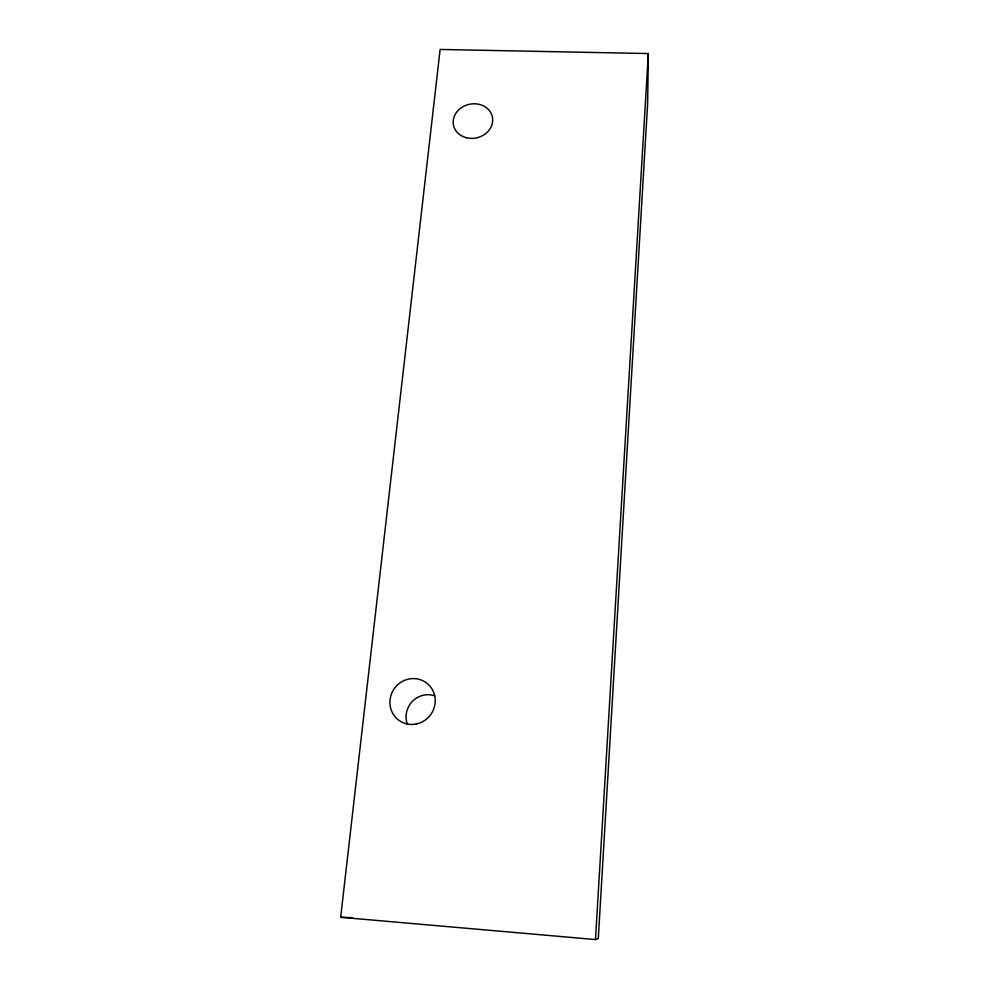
<?xml version="1.0" encoding="UTF-8"?>
<svg xmlns="http://www.w3.org/2000/svg" width="989" height="989" viewBox="0 0 989 989"><rect width="100%" height="100%" fill="white"/><g stroke="black" fill="none" stroke-linecap="round" stroke-linejoin="round"><path stroke-width="1.48" d="M648.339 53.554L647.647 103.486L598.296 938.598L595.465 939.55L340.661 917.285L440.13 49.45L648.339 53.554L595.465 939.55M340.661 917.285L352.208 917.619M407.357 724.269A21.721 20.967 -57.7 0 1 412.339 701.436A21.721 20.967 -57.7 0 1 434.727 695.873M416.221 724.01A23.229 22.351 -54.6 0 0 430.116 686.366A23.229 22.351 -54.6 0 0 391.384 694.167A23.229 22.351 -54.6 0 0 416.221 724.01M466.19 137.694A19.879 17.172 -12.6 0 0 492.398 117.011A19.879 17.172 -12.6 0 0 460.219 108.567A19.879 17.172 -12.6 0 0 466.19 137.694"/></g></svg>
